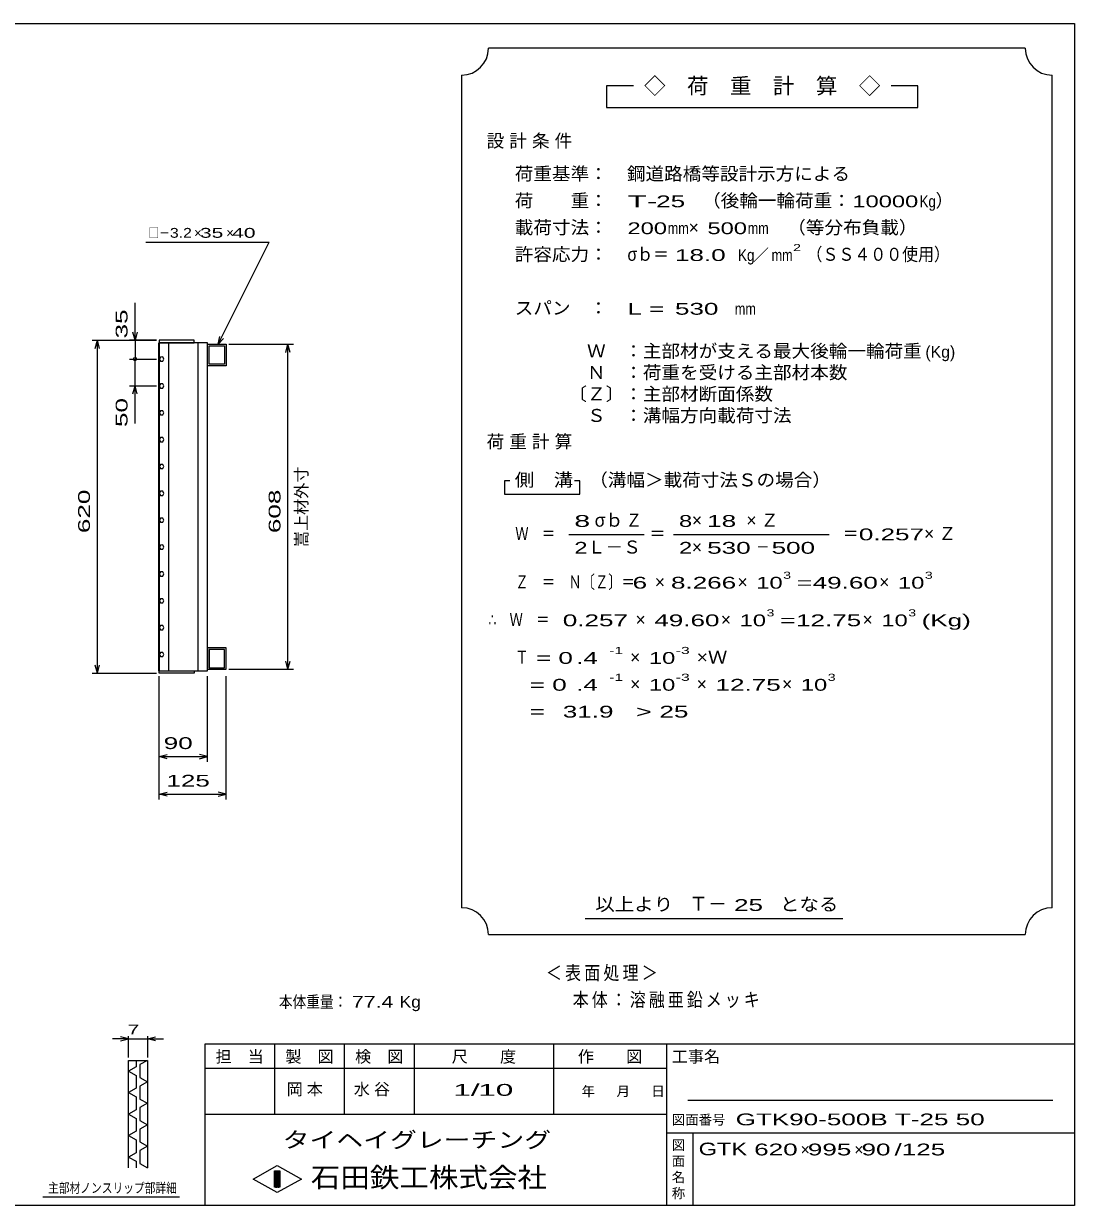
# Model space of a CAD drawing. Units: millimetres, scale not verified. Extents: x -1820 to 1731, y -1282 to 1054.
# Drawn here: x -227 to 1731, y -1146 to 1054 of the extents above; entities that cross this region are included whole.
import ezdxf
from ezdxf.enums import TextEntityAlignment as Align

# ---------------------------------------------------------------- set-up
doc = ezdxf.new("R2010")
doc.units = ezdxf.units.MM
doc.header["$LTSCALE"] = 10
for name, color, linetype, lineweight in [('0_2', 150, 'Continuous', 25), ('16', 3, 'Continuous', 25), ('22', 4, 'Continuous', 25), ('24', 2, 'Continuous', 25), ('32', 4, 'Continuous', 25)]:
    doc.layers.add(name, color=color, linetype=linetype, lineweight=lineweight)
doc.styles.add('ベクトル', font='')
doc.styles.get('ベクトル').set_extended_font_data('ベクトル')

msp = doc.modelspace()

# ---------------------------------------------------------------- linework, layer by layer
at = {"layer": '0_2'}
for p, q in [((-1729, 1053.5), (1731, 1053.5)), ((1731, 1053.5), (1731, -1146.5)), ((1731, -846.5), (111, -846.5)), ((111, -846.5), (111, -1146.5)), ((241, -846.5), (241, -976.5)), ((371, -976.5), (371, -846.5)), ((501, -846.5), (501, -976.5)), ((761, -976.5), (761, -846.5)), ((971, -846.5), (971, -1146.5)), ((971, -891.5), (111, -891.5)), ((1691, -951.5), (1011, -951.5)), ((111, -976.5), (971, -976.5)), ((971, -1011.5), (1731, -1011.5)), ((1021, -1146.5), (1021, -1011.5)), ((201, -1097.5), (246, -1072.5)), ((246, -1072.5), (291, -1097.5)), ((246, -1122.5), (201, -1097.5)), ((241, -1082.5), (251, -1082.5)), ((241, -1112.5), (241, -1082.5)), ((241, -1082.5), (243, -1082.5)), ((243, -1082.5), (243, -1112.5)), ((245, -1112.5), (245, -1082.5)), ((245, -1082.5), (247, -1082.5)), ((291, -1097.5), (246, -1122.5)), ((247, -1082.5), (247, -1112.5)), ((249, -1112.5), (249, -1082.5)), ((249, -1082.5), (251, -1082.5)), ((251, -1082.5), (251, -1112.5)), ((251, -1082.5), (251, -1112.5)), ((251, -1112.5), (241, -1112.5)), ((243, -1112.5), (245, -1112.5)), ((247, -1112.5), (249, -1112.5)), ((1731, -1146.5), (-1729, -1146.5))]:
    msp.add_line(p, q, dxfattribs=at)
at = {"layer": '16'}
for p, q in [((91, 464), (26, 464)), ((26, 464), (26, 459.5)), ((91, 459.5), (91, 464)), ((25.3, -151.5), (25.3, 459.5)), ((25.3, 459.5), (26, 459.5)), ((26, 459.5), (91, 459.5)), ((26, 459.5), (26, -151.5)), ((116, 459.5), (26, 459.5)), ((43.5, 459.5), (43.5, -151.5)), ((98.5, -151.5), (98.5, 459.5)), ((116, -151.5), (116, 459.5)), ((116, 456.5), (151, 456.5)), ((116, 416.5), (116, 456.5)), ((119, 453.5), (148, 453.5)), ((119, 419.5), (119, 453.5)), ((148, 453.5), (148, 419.5)), ((151, 456.5), (151, 416.5)), ((28.22, 432.88), (26, 428.96)), ((26, 428.96), (28.28, 425.09)), ((32.72, 432.91), (28.22, 432.88)), ((28.28, 425.09), (32.78, 425.12)), ((35, 429), (32.72, 432.91)), ((32.78, 425.12), (35, 429.04)), ((148, 419.5), (119, 419.5)), ((151, 416.5), (116, 416.5)), ((28.22, 382.88), (26, 378.96)), ((26, 378.96), (28.28, 375.09)), ((32.72, 382.91), (28.22, 382.88)), ((28.28, 375.09), (32.78, 375.12)), ((35, 379), (32.72, 382.91)), ((32.78, 375.12), (35, 379.04)), ((28.22, 332.88), (26, 328.96)), ((32.72, 332.91), (28.22, 332.88)), ((35, 329), (32.72, 332.91)), ((26, 328.96), (28.28, 325.09)), ((28.28, 325.09), (32.78, 325.12)), ((32.78, 325.12), (35, 329.04)), ((28.22, 282.88), (26, 278.96)), ((26, 278.96), (28.28, 275.09)), ((32.72, 282.91), (28.22, 282.88)), ((28.28, 275.09), (32.78, 275.12)), ((35, 279), (32.72, 282.91)), ((32.78, 275.12), (35, 279.04)), ((28.22, 232.88), (26, 228.96)), ((26, 228.96), (28.28, 225.09)), ((32.72, 232.91), (28.22, 232.88)), ((28.28, 225.09), (32.78, 225.12)), ((35, 229), (32.72, 232.91)), ((32.78, 225.12), (35, 229.04)), ((28.22, 182.88), (26, 178.96)), ((26, 178.96), (28.28, 175.09)), ((32.72, 182.91), (28.22, 182.88)), ((35, 179), (32.72, 182.91)), ((32.78, 175.12), (35, 179.04)), ((28.28, 175.09), (32.78, 175.12)), ((28.22, 132.88), (26, 128.96)), ((32.72, 132.91), (28.22, 132.88)), ((35, 129), (32.72, 132.91)), ((26, 128.96), (28.28, 125.09)), ((28.28, 125.09), (32.78, 125.12)), ((32.78, 125.12), (35, 129.04)), ((28.22, 82.88), (26, 78.96)), ((26, 78.96), (28.28, 75.09)), ((32.72, 82.91), (28.22, 82.88)), ((28.28, 75.09), (32.78, 75.12)), ((35, 79), (32.72, 82.91)), ((32.78, 75.12), (35, 79.04)), ((28.22, 32.88), (26, 28.96)), ((26, 28.96), (28.28, 25.09)), ((32.72, 32.91), (28.22, 32.88)), ((28.28, 25.09), (32.78, 25.12)), ((35, 29), (32.72, 32.91)), ((32.78, 25.12), (35, 29.04)), ((28.22, -17.12), (26, -21.04)), ((26, -21.04), (28.28, -24.91)), ((32.72, -17.09), (28.22, -17.12)), ((35, -21), (32.72, -17.09)), ((32.78, -24.88), (35, -20.96)), ((28.28, -24.91), (32.78, -24.88)), ((28.22, -67.12), (26, -71.04)), ((26, -71.04), (28.28, -74.91)), ((32.72, -67.09), (28.22, -67.12)), ((28.28, -74.91), (32.78, -74.88)), ((35, -71), (32.72, -67.09)), ((32.78, -74.88), (35, -70.96)), ((151, -108.5), (116, -108.5)), ((116, -108.5), (116, -148.5)), ((151, -148.5), (151, -108.5)), ((28.22, -117.12), (26, -121.04)), ((26, -121.04), (28.28, -124.91)), ((32.72, -117.09), (28.22, -117.12)), ((28.28, -124.91), (32.78, -124.88)), ((35, -121), (32.72, -117.09)), ((32.78, -124.88), (35, -120.96)), ((148, -111.5), (119, -111.5)), ((119, -111.5), (119, -145.5)), ((148, -145.5), (148, -111.5)), ((26, -151.5), (25.3, -151.5)), ((26, -151.5), (91, -151.5)), ((26, -156), (26, -151.5)), ((26, -151.5), (116, -151.5)), ((91, -151.5), (91, -156)), ((116, -148.5), (151, -148.5)), ((119, -145.5), (148, -145.5)), ((91, -156), (26, -156))]:
    msp.add_line(p, q, dxfattribs=at)
at = {"layer": '22'}
for p, q in [((1, 646.5), (231, 646.5)), ((136, 456.5), (231, 646.5)), ((-19, 464), (-19, 534)), ((-99, 464), (21, 464)), ((-93, 449), (-89, 464)), ((-85, 449), (-89, 464)), ((-89, -156), (-89, 464)), ((21, 464), (-29, 464)), ((-19, 464), (-23, 479)), ((-15, 479), (-19, 464)), ((-19, 464), (-19, 429)), ((136, 456.5), (139, 471.1)), ((136, 456.5), (146, 467.5)), ((156, 456.5), (276, 456.5)), ((262, 441.5), (266, 456.5)), ((270, 441.5), (266, 456.5)), ((266, -148.5), (266, 456.5)), ((-29, 429), (21, 429)), ((-19, 379), (-19, 429)), ((-29, 379), (21, 379)), ((-23, 364), (-19, 379)), ((-15, 364), (-19, 379)), ((-19, 309), (-19, 379)), ((-89, -156), (-93, -141)), ((-89, -156), (-85, -141)), ((156, -148.5), (276, -148.5)), ((266, -148.5), (262, -133.5)), ((266, -148.5), (270, -133.5)), ((-99, -156), (21, -156)), ((26, -321), (26, -161)), ((26, -391), (26, -161)), ((116, -321), (116, -161)), ((151, -391), (151, -161)), ((26, -311), (41, -307)), ((116, -311), (101, -307)), ((41, -315), (26, -311)), ((26, -311), (116, -311)), ((101, -315), (116, -311)), ((26, -381), (41, -377)), ((41, -385), (26, -381)), ((26, -381), (151, -381)), ((151, -381), (136, -377)), ((136, -385), (151, -381))]:
    msp.add_line(p, q, dxfattribs=at)
msp.add_circle((-19, 429), 3, dxfattribs=at)
at = {"layer": '24', "color": 4}
for p, q in [((1639.45, 1007.59), (639.45, 1007.59)), ((589.45, 957.59), (589.45, -592.41)), ((1689.45, -592.41), (1689.45, 957.59)), ((909.45, 937.59), (859.45, 937.59)), ((859.45, 937.59), (859.45, 897.59)), ((1439.45, 937.59), (1389.45, 937.59)), ((1439.45, 897.59), (1439.45, 937.59)), ((859.45, 897.59), (1439.45, 897.59)), ((679.45, 202.59), (669.45, 202.59)), ((669.45, 202.59), (669.45, 177.59)), ((809.45, 202.59), (799.45, 202.59)), ((809.45, 177.59), (809.45, 202.59)), ((669.45, 177.59), (809.45, 177.59)), ((789.45, 102.59), (929.45, 102.59)), ((984.45, 102.59), (1274.45, 102.59)), ((819.45, -612.41), (1299.45, -612.41)), ((639.45, -642.41), (1639.45, -642.41))]:
    msp.add_line(p, q, dxfattribs=at)
for centre, start, end in [((589.45, 1007.59), 270, 0), ((1689.45, 1007.59), 180, 270), ((589.45, -642.41), 0, 90), ((1689.45, -642.41), 90, 180)]:
    msp.add_arc(centre, 50, start, end, dxfattribs=at)
at = {"layer": '32'}
for p, q in [((-31, -836.5), (-46, -832.5)), ((-31, -871.5), (-31, -831.5)), ((4, -831.5), (4, -871.5)), ((4, -836.5), (19, -832.5)), ((-31, -836.5), (-61, -836.5)), ((-46, -840.5), (-31, -836.5)), ((-31, -836.5), (4, -836.5)), ((19, -840.5), (4, -836.5)), ((4, -836.5), (34, -836.5)), ((-31, -876.5), (4, -876.5)), ((-31, -1076.5), (-31, -876.5)), ((-17, -876.5), (-17, -888.5)), ((4, -876.5), (-10, -884.5)), ((4, -876.5), (4, -1076.5)), ((-17, -888.5), (-31, -896.5)), ((-31, -896.5), (-17, -904.5)), ((-10, -884.5), (-10, -908.5)), ((-17, -904.5), (-17, -928.5)), ((-10, -908.5), (4, -916.5)), ((4, -916.5), (-10, -924.5)), ((-17, -928.5), (-31, -936.5)), ((-31, -936.5), (-17, -944.5)), ((-17, -944.5), (-17, -968.5)), ((-10, -924.5), (-10, -948.5)), ((-10, -948.5), (4, -956.5)), ((4, -956.5), (-10, -964.5)), ((-10, -964.5), (-10, -988.5)), ((-17, -968.5), (-31, -976.5)), ((-31, -976.5), (-17, -984.5)), ((-17, -984.5), (-17, -1008.5)), ((-10, -988.5), (4, -996.5)), ((-17, -1008.5), (-31, -1016.5)), ((4, -996.5), (-10, -1004.5)), ((-10, -1004.5), (-10, -1028.5)), ((-31, -1016.5), (-17, -1024.5)), ((-17, -1024.5), (-17, -1048.5)), ((-10, -1028.5), (4, -1036.5)), ((-17, -1048.5), (-31, -1056.5)), ((4, -1036.5), (-10, -1044.5)), ((-10, -1044.5), (-10, -1068.5)), ((-31, -1056.5), (-17, -1064.5)), ((-17, -1064.5), (-17, -1076.5)), ((-10, -1068.5), (4, -1076.5)), ((64, -1131.5), (-191, -1131.5))]:
    msp.add_line(p, q, dxfattribs=at)

# ---------------------------------------------------------------- texts
at = {"layer": '0_2', "style": 'ベクトル'}
for s, height, p in [('担\u3000当', 21.99, (131, -869.5)), ('製\u3000図', 21.99, (261, -869.5)), ('検\u3000図', 21.99, (391, -869.5)), ('尺\u3000\u3000度', 21.99, (571, -869.5)), ('作\u3000\u3000図', 21.99, (806, -869.5)), ('工事名', 21.99, (981, -869.5)), ('年', 18.33, (813, -934)), ('月', 18.33, (878, -934)), ('日', 18.33, (943, -934)), ('図面番号', 18.33, (981, -987)), ('図', 18.33, (981, -1034)), ('面', 18.33, (981, -1064)), ('名', 18.33, (981, -1094)), ('称', 18.33, (981, -1124))]:
    msp.add_text(s, height=height, dxfattribs=at).set_placement(p, align=Align.MIDDLE_LEFT)
at = {"layer": '0_2', "color": 222, "style": 'ベクトル'}
for s, height, width, p in [('タイヘイグレーチング', 29.33, 1.25, (256, -1024.5)), ('石田鉄工株式会社', 36.66, 1.1, (308.5, -1094.5))]:
    msp.add_text(s, height=height, dxfattribs=dict(at, width=width)).set_placement(p, align=Align.MIDDLE_LEFT)
at = {"layer": '22', "color": 2, "style": 'ベクトル'}
for s, height, width, p in [('□－', 18.33, 0.8, (6, 664)), ('3.2', 18.33, 1.2, (46, 664)), (' 35 ', 18.33, 1.6, (91, 664)), (' 40 ', 18.33, 1.6, (151, 664)), (' 90 ', 21.99, 1.65, (21, -286)), (' 125 ', 21.99, 1.65, (26, -356)), ('本体重量：', 21.99, 0.85, (249, -767.5)), (' 77.4', 21.99, 1.35, (374, -767.5)), ('Kg', 21.99, 1.1, (474, -767.5)), ('1/', 21.99, 2, (574, -931.5)), (' 10 ', 21.99, 2, (604, -931.5)), ('GTK90-500B T-25 50             ', 21.99, 1.65, (1100, -986.5)), ('GTK', 23.46, 1.4, (1031, -1041.5)), (' 620 ', 21.99, 1.65, (1121, -1042.5)), (' 995 ', 21.99, 1.65, (1221, -1042.5)), (' 90 ', 21.99, 1.65, (1321, -1042.5)), ('/', 21.99, 1.65, (1396, -1042.5)), (' 125 ', 21.99, 1.65, (1396, -1042.5))]:
    msp.add_text(s, height=height, dxfattribs=dict(at, width=width)).set_placement(p, align=Align.MIDDLE_LEFT)
for height, p in [(18.33, (91, 664)), (18.33, (151, 664)), (21.99, (1221, -1042.5)), (21.99, (1321, -1042.5))]:
    msp.add_text('×', height=height, dxfattribs=at).set_placement(p, align=Align.MIDDLE_LEFT)
at = {"layer": '22', "color": 2, "style": 'ベクトル', "width": 1.65}
for s, p in [(' 35 ', (-44, 454)), (' 50 ', (-44, 289)), (' 620 ', (-114, 91.5)), (' 608 ', (241, 91.5))]:
    msp.add_text(s, height=21.99, rotation=90, dxfattribs=at).set_placement(p, align=Align.MIDDLE_LEFT)
at = {"layer": '22', "color": 2, "style": 'ベクトル'}
msp.add_text('嵩上材外寸', height=21.99, rotation=90, dxfattribs=at).set_placement((291, 79), align=Align.MIDDLE_LEFT)
at = {"layer": '22', "color": 2, "attachment_point": 4, "style": 'ベクトル'}
for s, insert, char_height in [('\\T1.2;\\W0.85;＜表面処理＞', (746.5, -715), 25.66), ('\\T1.19;\\W0.85;本体：溶融亜鉛メッキ', (796.5, -765), 25.66), ('\\T1.25;岡本\u3000', (263.5, -931.5), 21.99), ('\\T1.25;水谷\u3000', (388.5, -931.5), 21.99)]:
    msp.add_mtext(s, dxfattribs=dict(at, insert=insert, char_height=char_height))
at = {"layer": '24', "style": 'ベクトル'}
for s, height, p in [('◇\u3000荷\u3000重\u3000計\u3000算\u3000◇', 29.33, (929.45, 937.59)), ('）', 24.19, (1472.45, 724.09)), ('×', 24.19, (1012.45, 674.09)), ('／', 21.99, (1131.95, 622.59)), ('(Kg)', 21.99, (1453.45, 442.59)), ('σｂ', 24.19, (837.45, 129.09)), ('×', 24.19, (1018.45, 129.09)), ('Ｌ－Ｓ', 24.19, (824.45, 79.09)), ('×', 24.19, (1018.45, 79.09)), ('×', 24.19, (949.45, 14.09)), ('×', 24.19, (1103.45, 14.09)), ('×', 24.19, (1367.45, 14.09)), ('×', 24.19, (913.45, -55.91)), ('×', 24.19, (1072.45, -55.91)), ('×', 24.19, (1336.45, -55.91)), ('×', 24.19, (903.45, -125.91)), ('×', 24.19, (903.45, -175.91)), ('×', 24.19, (1027.45, -175.91)), ('×', 24.19, (1186.45, -175.91)), ('Ｔ－', 25.66, (1013.45, -584.91))]:
    msp.add_text(s, height=height, dxfattribs=at).set_placement(p, align=Align.MIDDLE_LEFT)
for s, height, width, p in [('荷重基準：\u3000', 24.19, 1.05, (688.45, 774.09)), ('鋼道路橋等設計示方による', 24.19, 1.05, (897.45, 774.09)), ('荷\u3000\u3000重：\u3000', 24.19, 1.05, (688.45, 724.09)), ('T-', 21.99, 2, (898.45, 722.59)), (' 25 ', 21.99, 1.65, (938.45, 722.59)), ('（後輪一輪荷重：', 24.19, 1.05, (1037.45, 724.09)), ('10000', 21.99, 1.5, (1317.45, 722.59)), ('Kg', 21.99, 0.85, (1442.45, 722.59)), ('載荷寸法：\u3000', 24.19, 1.05, (688.45, 674.09)), ('200', 21.99, 1.5, (898.45, 672.59)), ('500', 21.99, 1.5, (1047.45, 672.59)), ('\u3000（等分布負載）', 24.19, 1.05, (1161.45, 674.09)), ('mm', 21.99, 0.8, (973.45, 672.59)), ('mm', 21.99, 0.8, (1122.45, 672.59)), ('許容応力：\u3000', 24.19, 1.05, (688.45, 624.09)), ('σｂ＝', 24.19, 0.9, (898.45, 624.09)), ('2', 13.2, 1.5, (1206.95, 636.59)), ('（ＳＳ４００使用）', 24.19, 0.9, (1231.95, 624.09)), (' 18.0', 21.99, 1.65, (973.45, 622.59)), ('Kg', 21.99, 0.85, (1104.45, 622.59)), ('mm', 21.99, 0.8, (1166.95, 622.59)), ('スパン\u3000：\u3000', 24.19, 1.05, (688.45, 524.09)), ('L =', 21.99, 1.65, (898.45, 522.59)), (' 530 ', 21.99, 1.65, (973.45, 522.59)), ('mm', 21.99, 0.8, (1098.45, 522.59)), ('\u3000Ｗ\u3000：主部材が支える最大後輪一輪荷重', 24.19, 1.05, (788.45, 444.09)), ('\u3000Ｎ\u3000：荷重を受ける主部材本数', 24.19, 1.05, (788.45, 404.09)), ('〔Ｚ〕：主部材断面係数', 24.19, 1.05, (788.45, 364.09)), ('\u3000Ｓ\u3000：溝幅方向載荷寸法', 24.19, 1.05, (788.45, 324.09)), ('\u3000（溝幅＞載荷寸法Ｓの場合）', 24.19, 1.05, (792.45, 204.09)), ('側\u3000溝', 24.19, 1.1, (688.45, 204.09)), ('8', 21.99, 1.8, (799.45, 127.59)), ('Ｚ', 24.19, 0.9, (895.45, 129.09)), ('8', 21.99, 1.5, (994.45, 127.59)), (' 18 ', 21.99, 1.65, (1033.45, 127.59)), ('Ｗ\u3000＝', 24.19, 0.75, (689.45, 104.09)), ('0.257', 21.99, 1.65, (1329.45, 102.59)), ('2', 21.99, 1.5, (799.45, 77.59)), ('＝', 24.19, 0.9, (939.45, 104.09)), ('2', 21.99, 1.5, (994.45, 77.59)), (' 530 ', 21.99, 1.65, (1033.45, 77.59)), (' 500 ', 21.99, 1.65, (1153.45, 77.59)), ('＝', 24.19, 0.9, (1299.45, 104.09)), ('－', 24.19, 0.75, (1138.45, 79.09)), ('Ｚ\u3000＝\u3000Ｎ〔Ｚ〕＝', 24.19, 0.75, (689.45, 14.09)), (' 6 ', 21.99, 1.65, (894.45, 12.59)), ('8.266', 21.99, 1.65, (979.45, 12.59)), ('10', 21.99, 1.5, (1138.45, 12.59)), ('3', 13.2, 1.5, (1188.45, 26.59)), ('49.60', 21.99, 1.65, (1243.45, 12.59)), ('10', 21.99, 1.5, (1402.45, 12.59)), ('3', 13.2, 1.5, (1452.45, 26.59)), ('=', 21.99, 1.7, (1213.45, 12.59)), ('∴\u3000Ｗ\u3000＝', 24.19, 0.75, (639.45, -55.91)), ('3', 13.2, 1.5, (1157.45, -43.41)), ('3', 13.2, 1.5, (1421.45, -43.41)), (' 0.257', 21.99, 1.65, (764.45, -57.41)), ('49.60', 21.99, 1.65, (948.45, -57.41)), ('10', 21.99, 1.5, (1107.45, -57.41)), ('=', 21.99, 1.7, (1182.45, -57.41)), ('12.75', 21.99, 1.65, (1212.45, -57.41)), ('10', 21.99, 1.5, (1371.45, -57.41)), ('(Kg)', 21.99, 1.65, (1446.45, -57.41)), ('-1', 13.2, 1.65, (864.45, -113.41)), ('-3', 13.2, 1.65, (988.45, -113.41)), ('Ｔ', 24.19, 0.75, (689.45, -125.91)), (' = 0', 21.99, 1.65, (714.45, -127.41)), (' .4 ', 21.99, 1.65, (789.45, -127.41)), ('10', 21.99, 1.5, (938.45, -127.41)), ('×Ｗ', 24.19, 1.1, (1027.45, -125.91)), ('  = 0', 21.99, 1.65, (689.45, -177.41)), (' .4 ', 21.99, 1.65, (789.45, -177.41)), ('-1', 13.2, 1.65, (864.45, -163.41)), ('10', 21.99, 1.5, (938.45, -177.41)), ('-3', 13.2, 1.65, (988.45, -163.41)), ('12.75', 21.99, 1.65, (1062.45, -177.41)), ('10', 21.99, 1.5, (1221.45, -177.41)), ('3', 13.2, 1.5, (1271.45, -163.41)), (' 31.9', 21.99, 1.65, (764.45, -227.41)), ('>', 21.99, 1.7, (914.45, -227.41)), (' 25 ', 21.99, 1.65, (944.45, -227.41)), ('  =', 21.99, 1.65, (689.45, -227.41)), ('以上より\u3000', 24.19, 1.1, (838.45, -585.91)), ('となる', 24.19, 1.1, (1182.45, -585.91)), (' 25 ', 21.99, 1.65, (1083.45, -587.41))]:
    msp.add_text(s, height=height, dxfattribs=dict(at, width=width)).set_placement(p, align=Align.MIDDLE_LEFT)
at = {"layer": '24', "char_height": 24.19, "attachment_point": 4, "style": 'ベクトル'}
for s, insert in [('\\T1.28;設計条件', (635.95, 834.09)), ('\\T1.28;荷重計算', (635.95, 274.09)), ('\\T1.42;×Ｚ', (1119.95, 129.09)), ('\\T1.42;×Ｚ', (1450.95, 104.09))]:
    msp.add_mtext(s, dxfattribs=dict(at, insert=insert))
at = {"layer": '32', "color": 2, "style": 'ベクトル'}
for s, width, p in [(' 7 ', 1.6, (-43.5, -819)), ('主部材ノンスリップ部詳細', 0.8, (-181, -1114))]:
    msp.add_text(s, height=18.33, dxfattribs=dict(at, width=width)).set_placement(p, align=Align.MIDDLE_LEFT)

doc.saveas('drawing.dxf')
